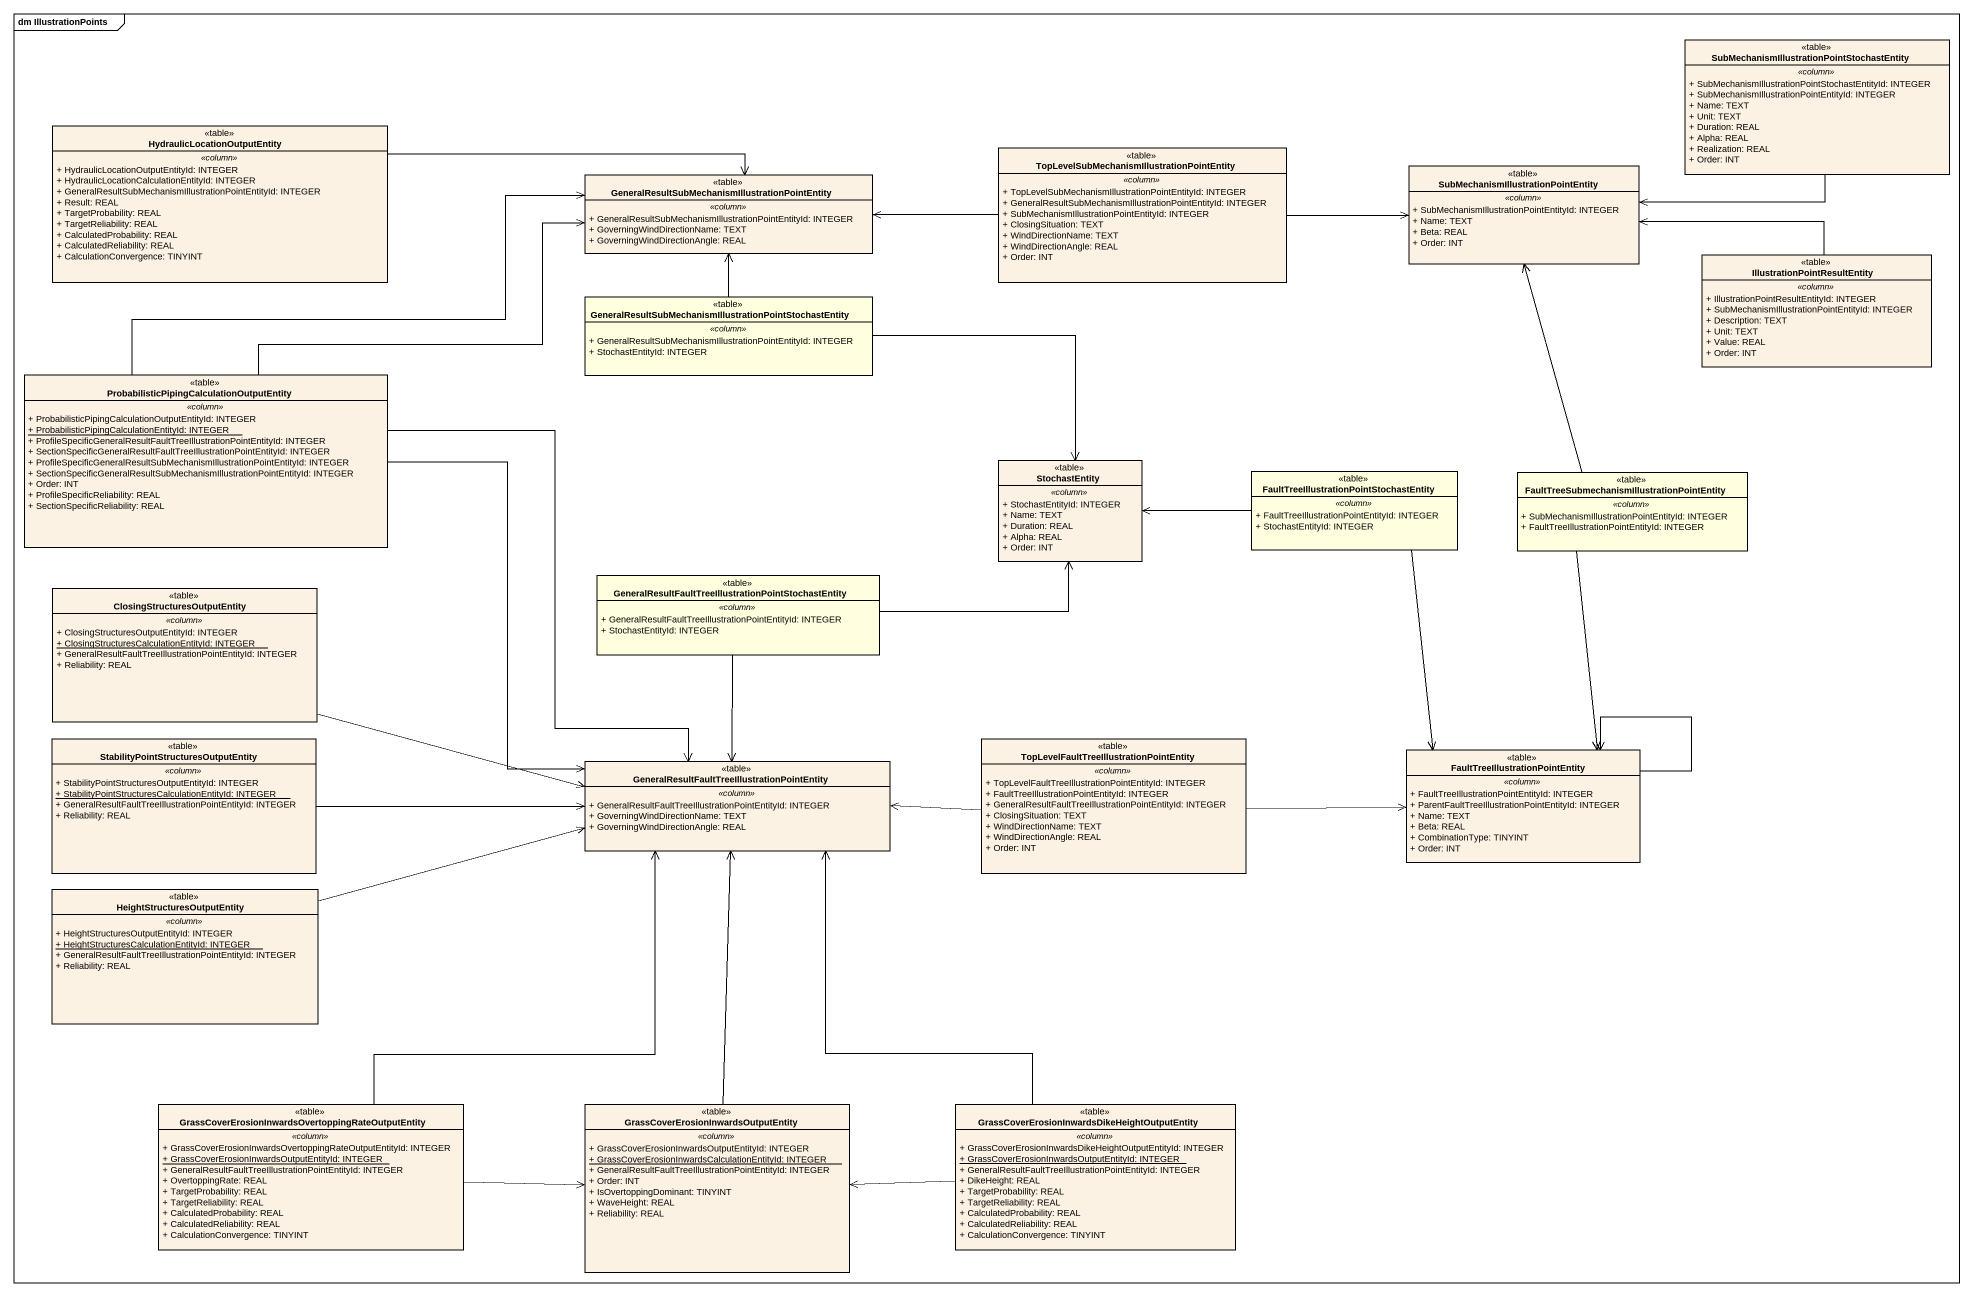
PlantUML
@startuml
mainframe dm IllustrationPoints
hide circle
hide empty members
skinparam classAttributeIconSize 0
class "SubMechanismIllustrationPointStochastEntity" as SubMechanismIllustrationPoin <<table>> #FCF2E3 {
  .. <<column>> ..
  + SubMechanismIllustrationPointStochastEntityId: INTEGER
  + SubMechanismIllustrationPointEntityId: INTEGER
  + Name: TEXT
  + Unit: TEXT
  + Duration: REAL
  + Alpha: REAL
  + Realization: REAL
  + Order: INT
}
class "HydraulicLocationOutputEntity" as HydraulicLocationOutputEntit <<table>> #FCF2E3 {
  .. <<column>> ..
  + HydraulicLocationOutputEntityId: INTEGER
  + HydraulicLocationCalculationEntityId: INTEGER
  + GeneralResultSubMechanismIllustrationPointEntityId: INTEGER
  + Result: REAL
  + TargetProbability: REAL
  + TargetReliability: REAL
  + CalculatedProbability: REAL
  + CalculatedReliability: REAL
  + CalculationConvergence: TINYINT
}
class "TopLevelSubMechanismIllustrationPointEntity" as TopLevelSubMechanismIllustra <<table>> #FCF2E3 {
  .. <<column>> ..
  + TopLevelSubMechanismIllustrationPointEntityId: INTEGER
  + GeneralResultSubMechanismIllustrationPointEntityId: INTEGER
  + SubMechanismIllustrationPointEntityId: INTEGER
  + ClosingSituation: TEXT
  + WindDirectionName: TEXT
  + WindDirectionAngle: REAL
  + Order: INT
}
class "GeneralResultSubMechanismIllustrationPointEntity" as GeneralResultSubMechanismIll <<table>> #FCF2E3 {
  .. <<column>> ..
  + GeneralResultSubMechanismIllustrationPointEntityId: INTEGER
  + GoverningWindDirectionName: TEXT
  + GoverningWindDirectionAngle: REAL
}
class "SubMechanismIllustrationPointEntity" as SubMechanismIllustrationPoin_2 <<table>> #FCF2E3 {
  .. <<column>> ..
  + SubMechanismIllustrationPointEntityId: INTEGER
  + Name: TEXT
  + Beta: REAL
  + Order: INT
}
class "IllustrationPointResultEntity" as IllustrationPointResultEntit <<table>> #FCF2E3 {
  .. <<column>> ..
  + IllustrationPointResultEntityId: INTEGER
  + SubMechanismIllustrationPointEntityId: INTEGER
  + Description: TEXT
  + Unit: TEXT
  + Value: REAL
  + Order: INT
}
class "GeneralResultSubMechanismIllustrationPointStochastEntity" as GeneralResultSubMechanismIll_2 <<table>> #FFFFE0 {
  .. <<column>> ..
  + GeneralResultSubMechanismIllustrationPointEntityId: INTEGER
  + StochastEntityId: INTEGER
}
class "ProbabilisticPipingCalculationOutputEntity" as ProbabilisticPipingCalculati <<table>> #FCF2E3 {
  .. <<column>> ..
  + ProbabilisticPipingCalculationOutputEntityId: INTEGER
  {static} + ProbabilisticPipingCalculationEntityId: INTEGER
  + ProfileSpecificGeneralResultFaultTreeIllustrationPointEntityId: INTEGER
  + SectionSpecificGeneralResultFaultTreeIllustrationPointEntityId: INTEGER
  + ProfileSpecificGeneralResultSubMechanismIllustrationPointEntityId: INTEGER
  + SectionSpecificGeneralResultSubMechanismIllustrationPointEntityId: INTEGER
  + Order: INT
  + ProfileSpecificReliability: REAL
  + SectionSpecificReliability: REAL
}
class StochastEntity <<table>> #FCF2E3 {
  .. <<column>> ..
  + StochastEntityId: INTEGER
  + Name: TEXT
  + Duration: REAL
  + Alpha: REAL
  + Order: INT
}
class "FaultTreeIllustrationPointStochastEntity" as FaultTreeIllustrationPointSt <<table>> #FFFFE0 {
  .. <<column>> ..
  + FaultTreeIllustrationPointEntityId: INTEGER
  + StochastEntityId: INTEGER
}
class "FaultTreeSubmechanismIllustrationPointEntity" as FaultTreeSubmechanismIllustr <<table>> #FFFFE0 {
  .. <<column>> ..
  + SubMechanismIllustrationPointEntityId: INTEGER
  + FaultTreeIllustrationPointEntityId: INTEGER
}
class "GeneralResultFaultTreeIllustrationPointStochastEntity" as GeneralResultFaultTreeIllust <<table>> #FFFFE0 {
  .. <<column>> ..
  + GeneralResultFaultTreeIllustrationPointEntityId: INTEGER
  + StochastEntityId: INTEGER
}
class "ClosingStructuresOutputEntity" as ClosingStructuresOutputEntit <<table>> #FCF2E3 {
  .. <<column>> ..
  + ClosingStructuresOutputEntityId: INTEGER
  {static} + ClosingStructuresCalculationEntityId: INTEGER
  + GeneralResultFaultTreeIllustrationPointEntityId: INTEGER
  + Reliability: REAL
}
class "StabilityPointStructuresOutputEntity" as StabilityPointStructuresOutp <<table>> #FCF2E3 {
  .. <<column>> ..
  + StabilityPointStructuresOutputEntityId: INTEGER
  {static} + StabilityPointStructuresCalculationEntityId: INTEGER
  + GeneralResultFaultTreeIllustrationPointEntityId: INTEGER
  + Reliability: REAL
}
class "TopLevelFaultTreeIllustrationPointEntity" as TopLevelFaultTreeIllustratio <<table>> #FCF2E3 {
  .. <<column>> ..
  + TopLevelFaultTreeIllustrationPointEntityId: INTEGER
  + FaultTreeIllustrationPointEntityId: INTEGER
  + GeneralResultFaultTreeIllustrationPointEntityId: INTEGER
  + ClosingSituation: TEXT
  + WindDirectionName: TEXT
  + WindDirectionAngle: REAL
  + Order: INT
}
class "GeneralResultFaultTreeIllustrationPointEntity" as GeneralResultFaultTreeIllust_2 <<table>> #FCF2E3 {
  .. <<column>> ..
  + GeneralResultFaultTreeIllustrationPointEntityId: INTEGER
  + GoverningWindDirectionName: TEXT
  + GoverningWindDirectionAngle: REAL
}
class "FaultTreeIllustrationPointEntity" as FaultTreeIllustrationPointEn <<table>> #FCF2E3 {
  .. <<column>> ..
  + FaultTreeIllustrationPointEntityId: INTEGER
  + ParentFaultTreeIllustrationPointEntityId: INTEGER
  + Name: TEXT
  + Beta: REAL
  + CombinationType: TINYINT
  + Order: INT
}
class HeightStructuresOutputEntity <<table>> #FCF2E3 {
  .. <<column>> ..
  + HeightStructuresOutputEntityId: INTEGER
  {static} + HeightStructuresCalculationEntityId: INTEGER
  + GeneralResultFaultTreeIllustrationPointEntityId: INTEGER
  + Reliability: REAL
}
class "GrassCoverErosionInwardsOvertoppingRateOutputEntity" as GrassCoverErosionInwardsOver <<table>> #FCF2E3 {
  .. <<column>> ..
  + GrassCoverErosionInwardsOvertoppingRateOutputEntityId: INTEGER
  {static} + GrassCoverErosionInwardsOutputEntityId: INTEGER
  + GeneralResultFaultTreeIllustrationPointEntityId: INTEGER
  + OvertoppingRate: REAL
  + TargetProbability: REAL
  + TargetReliability: REAL
  + CalculatedProbability: REAL
  + CalculatedReliability: REAL
  + CalculationConvergence: TINYINT
}
class "GrassCoverErosionInwardsOutputEntity" as GrassCoverErosionInwardsOutp <<table>> #FCF2E3 {
  .. <<column>> ..
  + GrassCoverErosionInwardsOutputEntityId: INTEGER
  {static} + GrassCoverErosionInwardsCalculationEntityId: INTEGER
  + GeneralResultFaultTreeIllustrationPointEntityId: INTEGER
  + Order: INT
  + IsOvertoppingDominant: TINYINT
  + WaveHeight: REAL
  + Reliability: REAL
}
class "GrassCoverErosionInwardsDikeHeightOutputEntity" as GrassCoverErosionInwardsDike <<table>> #FCF2E3 {
  .. <<column>> ..
  + GrassCoverErosionInwardsDikeHeightOutputEntityId: INTEGER
  {static} + GrassCoverErosionInwardsOutputEntityId: INTEGER
  + GeneralResultFaultTreeIllustrationPointEntityId: INTEGER
  + DikeHeight: REAL
  + TargetProbability: REAL
  + TargetReliability: REAL
  + CalculatedProbability: REAL
  + CalculatedReliability: REAL
  + CalculationConvergence: TINYINT
}
SubMechanismIllustrationPoin -left-> SubMechanismIllustrationPoin_2
HydraulicLocationOutputEntit -right-> GeneralResultSubMechanismIll
TopLevelSubMechanismIllustra -left-> GeneralResultSubMechanismIll
TopLevelSubMechanismIllustra -right-> SubMechanismIllustrationPoin_2
IllustrationPointResultEntit -left-> SubMechanismIllustrationPoin_2
GeneralResultSubMechanismIll_2 -up-> GeneralResultSubMechanismIll
GeneralResultSubMechanismIll_2 -right-> StochastEntity
ProbabilisticPipingCalculati -right-> GeneralResultSubMechanismIll
ProbabilisticPipingCalculati -right-> GeneralResultSubMechanismIll
ProbabilisticPipingCalculati --> GeneralResultFaultTreeIllust_2
ProbabilisticPipingCalculati --> GeneralResultFaultTreeIllust_2
FaultTreeIllustrationPointSt -left-> StochastEntity
FaultTreeIllustrationPointSt --> FaultTreeIllustrationPointEn
FaultTreeSubmechanismIllustr -up-> SubMechanismIllustrationPoin_2
FaultTreeSubmechanismIllustr --> FaultTreeIllustrationPointEn
GeneralResultFaultTreeIllust -right-> StochastEntity
GeneralResultFaultTreeIllust --> GeneralResultFaultTreeIllust_2
ClosingStructuresOutputEntit -right-> GeneralResultFaultTreeIllust_2
StabilityPointStructuresOutp -right-> GeneralResultFaultTreeIllust_2
TopLevelFaultTreeIllustratio -left-> GeneralResultFaultTreeIllust_2
TopLevelFaultTreeIllustratio -right-> FaultTreeIllustrationPointEn
FaultTreeIllustrationPointEn --> FaultTreeIllustrationPointEn
HeightStructuresOutputEntity -right-> GeneralResultFaultTreeIllust_2
GrassCoverErosionInwardsOver -up-> GeneralResultFaultTreeIllust_2
GrassCoverErosionInwardsOver -right-> GrassCoverErosionInwardsOutp
GrassCoverErosionInwardsOutp -up-> GeneralResultFaultTreeIllust_2
GrassCoverErosionInwardsDike -up-> GeneralResultFaultTreeIllust_2
GrassCoverErosionInwardsDike -left-> GrassCoverErosionInwardsOutp
@enduml
